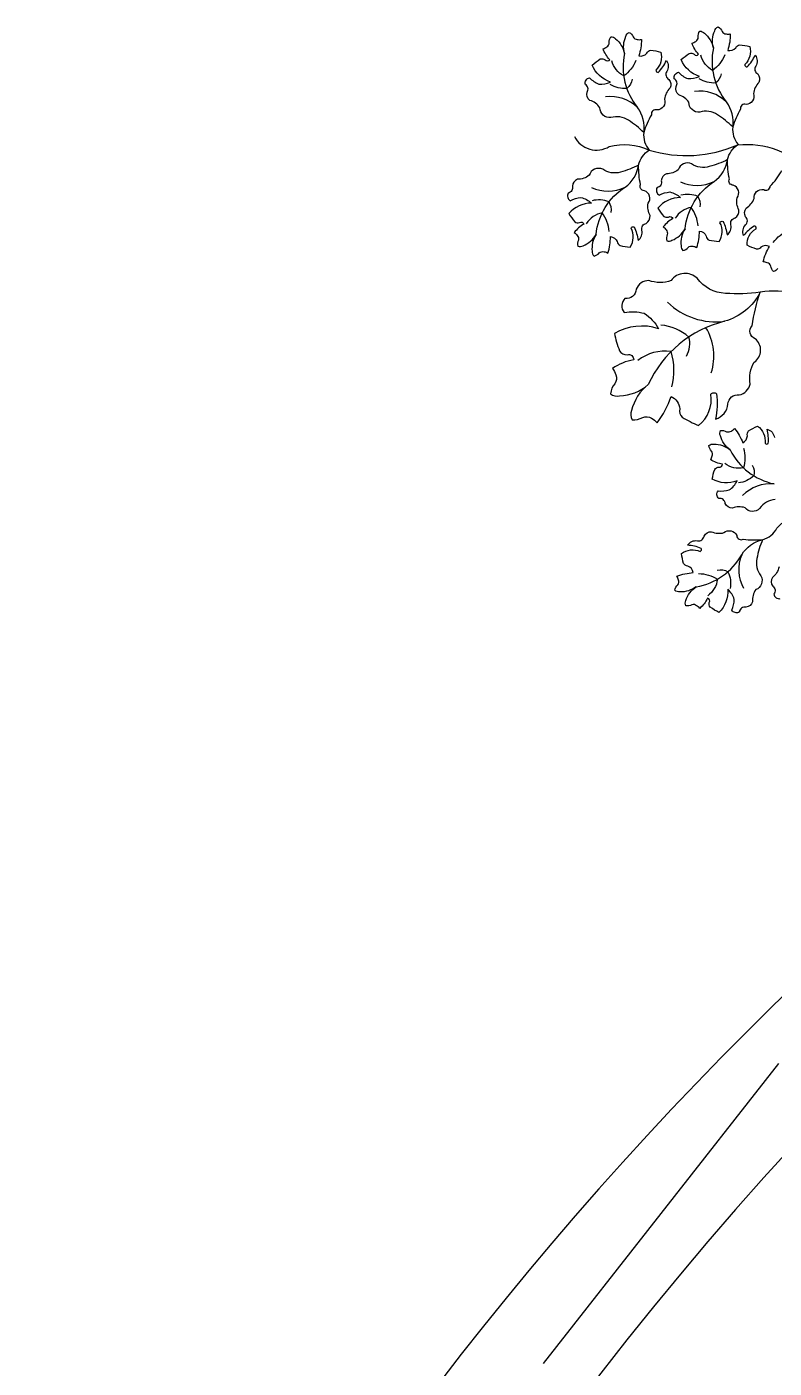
# Model space of a CAD drawing. Header units: millimetres. Extents: x 228.39 to 232.01, y 86.87 to 92.76.
# Drawn here: x 229.853 to 230.268, y 91.028 to 91.772 of the extents above; entities that cross this region are included whole.
import ezdxf

# ---------------------------------------------------------------- set-up
doc = ezdxf.new("R2010")
doc.units = ezdxf.units.MM
for name, color, linetype in [('62', 62, 'Continuous'), ('63', 63, 'Continuous'), ('CauleArvore', 253, 'Continuous')]:
    doc.layers.add(name, color=color, linetype=linetype)

msp = doc.modelspace()

# ---------------------------------------------------------------- linework, layer by layer
at = {"layer": '62'}
for points in [[(230.24025, 91.75677, -0.141386), (230.23349, 91.74816, -0.210123), (230.2269, 91.75657, -0.210123)], [(230.19086, 91.7537, -0.141386), (230.1841, 91.74509, -0.210123), (230.17751, 91.7535, -0.210123)], [(230.18878, 91.74329, -0.187629), (230.18582, 91.73813, -0.152006), (230.17663, 91.74036)], [(230.23817, 91.74635, -0.187629), (230.2352, 91.74119, -0.152006), (230.22602, 91.74343)], [(230.15678, 91.71149, 0.442149), (230.17608, 91.70594, -0.170927), (230.19822, 91.70392, 0.180253), (230.24744, 91.70692, -0.225144), (230.28764, 91.69211, 0.225652), (230.31266, 91.66986, 0.090654)], [(230.16878, 91.65705, -0.227943), (230.18485, 91.68338, 0.2044), (230.19239, 91.69554, -0.204998), (230.19822, 91.70392, -0.204998)], [(230.21817, 91.66011, -0.227943), (230.23424, 91.68645, 0.2044), (230.24177, 91.69861, -0.204998), (230.2476, 91.70698, -0.204998)], [(230.17718, 91.66932, 0.187629), (230.17594, 91.67514, 0.152006), (230.16651, 91.67583)], [(230.22657, 91.67239, 0.187629), (230.22533, 91.67821, 0.152006), (230.21589, 91.67889)], [(230.17597, 91.65877, 0.141386), (230.17217, 91.66904, 0.210123), (230.16333, 91.66305, 0.210123)], [(230.22536, 91.66184, 0.141386), (230.22156, 91.67211, 0.210123), (230.21271, 91.66611, 0.210123)], [(230.26715, 91.65252, -0.141386), (230.27567, 91.6594, -0.210123), (230.28021, 91.64972, -0.210123)], [(230.35171, 91.63111, 0.0625), (230.34113, 91.61999, -0.262055), (230.29756, 91.61645, 0.192873), (230.25994, 91.62499)], [(230.25994, 91.62499, -0.2044), (230.24015, 91.60884, 0.227943), (230.19769, 91.57373, 0.227943)], [(230.21901, 91.58957, 0.187629), (230.2203, 91.60012, 0.152006), (230.20478, 91.60676)], [(230.25054, 91.53837, -0.141386), (230.25068, 91.52743, -0.210123), (230.24027, 91.52985, -0.210123)], [(230.25545, 91.52895, -0.187629), (230.25638, 91.52308, -0.152006), (230.24781, 91.51906)], [(230.22439, 91.46146, 0.227943), (230.2496, 91.47924, -0.2044), (230.26123, 91.48757, 0.204998), (230.2692, 91.49394, -0.17301), (230.28748, 91.50419, -0.17301)], [(230.22563, 91.46875, -0.141386), (230.23613, 91.46564, -0.210123), (230.23074, 91.45641, -0.210123)], [(230.23608, 91.47065, -0.187629), (230.24197, 91.4698, -0.152006), (230.24328, 91.46044)]]:
    msp.add_lwpolyline(points, format="xyb", dxfattribs=at)
for centre, radius, start, end in [((230.21935, 91.75007), 0.0356, 167.88407, 219.24715), ((230.26873, 91.75314), 0.0356, 167.88407, 219.24715), ((230.17674, 91.71197), 0.02165, 46.01635, 97.14886), ((230.22613, 91.71504), 0.02165, 46.01635, 97.14886), ((230.17723, 91.71657), 0.01823, 350.84186, 37.05032), ((230.22662, 91.71964), 0.01823, 350.84186, 37.05032), ((230.20812, 91.71228), 0.01296, 173.855, 220.19497), ((230.25751, 91.71535), 0.01296, 173.855, 220.19497), ((230.17531, 91.70282), 0.02165, 245.02456, 296.15707), ((230.2247, 91.70589), 0.02165, 245.02456, 296.15707), ((230.23534, 91.64721), 0.03867, 226.00557, 277.13808), ((230.20358, 91.58948), 0.03055, 342.27263, 31.13934), ((230.20683, 91.56857), 0.02371, 81.35543, 128.82154), ((230.17675, 91.58147), 0.03526, 345.18935, 17.37937), ((230.27501, 91.5534), 0.0356, 206.69728, 258.06035), ((230.2657, 91.49701), 0.02165, 84.82956, 135.96207), ((230.26963, 91.47101), 0.02165, 157.64919, 208.78169)]:
    msp.add_arc(centre, radius, start, end, dxfattribs=at)
at = {"layer": '63'}
for points in [[(230.2527, 91.75015, 0.080473), (230.25716, 91.75665, -0.299055), (230.25743, 91.75059, 0.444536), (230.2585, 91.74622, -0.302847), (230.25922, 91.74148, 0.177588), (230.25616, 91.73525, -0.507771), (230.25201, 91.72928, 0.55411), (230.24887, 91.72661, 0.053606), (230.24462, 91.71674, 0.053038), (230.23614, 91.72354, 0.229968), (230.22633, 91.72503, -0.453009), (230.22024, 91.73046, 0.177588), (230.21468, 91.7346, -0.302847), (230.21316, 91.73915, 0.444536), (230.21212, 91.74353, -0.420063), (230.21454, 91.74711, 0.102766), (230.21963, 91.74362, 0.124976), (230.22611, 91.74478, -0.21297), (230.21597, 91.75419, -0.034334), (230.22048, 91.75756, -0.263361), (230.22313, 91.75711, 0.496173), (230.2257, 91.75716, -0.105189), (230.22204, 91.76328, 0.101835), (230.22407, 91.76429, 0.254881), (230.22549, 91.7666, -0.174488), (230.22629, 91.7699, -0.236152), (230.22893, 91.76879, -0.172046), (230.23393, 91.76061, -0.172046), (230.23465, 91.77018, -0.236152), (230.2365, 91.77236, -0.174488), (230.23871, 91.76979, 0.254881), (230.24103, 91.76838, 0.101835), (230.2433, 91.76842, -0.081157), (230.24185, 91.75928, 0.26839), (230.24635, 91.76078, -0.263361), (230.24851, 91.7624, -0.034334), (230.25406, 91.76145, -0.28167), (230.25132, 91.75136, 0.447648)], [(230.20331, 91.74708, 0.080473), (230.20777, 91.75358, -0.299055), (230.20804, 91.74752, 0.444536), (230.20911, 91.74315, -0.302847), (230.20984, 91.73841, 0.177588), (230.20678, 91.73218, -0.507771), (230.20262, 91.72621, 0.55411), (230.19948, 91.72354, 0.053606), (230.19523, 91.71367, 0.053038), (230.18676, 91.72047, 0.229968), (230.17694, 91.72196, -0.453009), (230.17086, 91.72739, 0.177588), (230.16529, 91.73154, -0.302847), (230.16377, 91.73609, 0.444536), (230.16273, 91.74046, -0.420063), (230.16515, 91.74405, 0.102766), (230.17024, 91.74055, 0.124976), (230.17672, 91.74171, -0.21297), (230.16659, 91.75112, -0.034334), (230.17109, 91.7545, -0.263361), (230.17375, 91.75404, 0.496173), (230.17632, 91.75409, -0.105189), (230.17265, 91.76022, 0.101835), (230.17469, 91.76122, 0.254881), (230.17611, 91.76354, -0.174488), (230.1769, 91.76683, -0.236152), (230.17954, 91.76573, -0.172046), (230.18454, 91.75754, -0.172046), (230.18527, 91.76711, -0.236152), (230.18711, 91.76929, -0.174488), (230.18932, 91.76672, 0.254881), (230.19164, 91.76532, 0.101835), (230.19391, 91.76535, -0.081157), (230.19246, 91.75621, 0.26839), (230.19696, 91.75772, -0.263361), (230.19912, 91.75933, -0.034334), (230.20467, 91.75838, -0.28167), (230.20193, 91.74829, 0.447648)], [(230.18985, 91.66126, -0.080473), (230.19211, 91.65371, 0.299055), (230.19422, 91.65939, -0.444536), (230.19658, 91.66323, 0.302847), (230.19872, 91.66752, -0.177588), (230.19771, 91.67439, 0.507771), (230.19558, 91.68134, -0.55411), (230.19341, 91.68484, -0.053606), (230.19239, 91.69554, -0.053038), (230.18224, 91.69166, -0.229968), (230.17244, 91.69325, 0.453009), (230.16498, 91.68994, -0.177588), (230.15842, 91.6877, 0.302847), (230.15558, 91.68383, -0.444536), (230.15325, 91.67998, 0.420063), (230.15445, 91.67583, -0.102766), (230.16037, 91.6776, -0.124976), (230.16618, 91.67451, 0.21297), (230.15365, 91.66866, 0.034334), (230.15691, 91.66406, 0.263361), (230.15958, 91.66369, -0.496173), (230.16201, 91.66285, 0.105189), (230.15664, 91.65814, -0.101835), (230.15827, 91.65656, -0.254881), (230.15892, 91.65392, 0.174488), (230.15866, 91.65055, 0.236152), (230.16151, 91.65079, 0.172046), (230.16878, 91.65705, 0.172046), (230.16654, 91.64772, 0.236152), (230.16763, 91.64508, 0.174488), (230.17052, 91.64684, -0.254881), (230.17316, 91.64748, -0.101835), (230.17531, 91.64675, 0.081157), (230.17673, 91.65589, -0.26839), (230.18055, 91.65308, 0.263361), (230.18211, 91.65088, 0.034334), (230.18769, 91.65009, 0.28167), (230.18816, 91.66053, -0.447648)], [(230.23924, 91.66433, -0.080473), (230.2415, 91.65677, 0.299055), (230.24361, 91.66246, -0.444536), (230.24597, 91.66629, 0.302847), (230.24811, 91.67059, -0.177588), (230.2471, 91.67745, 0.507771), (230.24497, 91.68441, -0.55411), (230.2428, 91.68791, -0.053606), (230.24177, 91.69861, -0.053038), (230.23163, 91.69473, -0.229968), (230.22183, 91.69631, 0.453009), (230.21437, 91.69301, -0.177588), (230.20781, 91.69077, 0.302847), (230.20497, 91.6869, -0.444536), (230.20264, 91.68305, 0.420063), (230.20384, 91.6789, -0.102766), (230.20975, 91.68067, -0.124976), (230.21557, 91.67758, 0.21297), (230.20304, 91.67173, 0.034334), (230.2063, 91.66713, 0.263361), (230.20896, 91.66675, -0.496173), (230.21139, 91.66592, 0.105189), (230.20603, 91.66121, -0.101835), (230.20766, 91.65963, -0.254881), (230.2083, 91.65699, 0.174488), (230.20805, 91.65361, 0.236152), (230.2109, 91.65386, 0.172046), (230.21817, 91.66011, 0.172046), (230.21593, 91.65079, 0.236152), (230.21702, 91.64814, 0.174488), (230.21991, 91.64991, -0.254881), (230.22254, 91.65054, -0.101835), (230.2247, 91.64982, 0.081157), (230.22612, 91.65896, -0.26839), (230.22994, 91.65615, 0.263361), (230.2315, 91.65395, 0.034334), (230.23707, 91.65316, 0.28167), (230.23755, 91.6636, -0.447648)], [(230.18878, 91.55419, 0.174488), (230.19468, 91.5555, -0.254881), (230.19951, 91.55503, -0.101835), (230.20272, 91.55255, 0.081157), (230.21043, 91.56716, -0.26839), (230.21526, 91.56019, 0.263361), (230.2166, 91.55557, 0.034334), (230.22556, 91.55098, 0.28167), (230.23244, 91.56833, -0.447648), (230.23571, 91.56859, -0.080473), (230.23512, 91.55452, 0.299055), (230.242, 91.56289, -0.444536), (230.24821, 91.56799, 0.302847), (230.25432, 91.57399, -0.177588), (230.25662, 91.58617, 0.507771), (230.25708, 91.59915, -0.55411), (230.25544, 91.60632, -0.053606), (230.25994, 91.62499, -0.053038), (230.24055, 91.62434, -0.229968), (230.22493, 91.63272, 0.453009), (230.21042, 91.63148, -0.177588), (230.19803, 91.63151, 0.302847), (230.19099, 91.62664, -0.444536), (230.18481, 91.62149, 0.420063), (230.18443, 91.61379, -0.102766), (230.19544, 91.61333, -0.124976), (230.20346, 91.60473, 0.21297), (230.17891, 91.60214, 0.034334), (230.18173, 91.59249, 0.263361), (230.18601, 91.5903, -0.496173), (230.18963, 91.58748, 0.105189), (230.17783, 91.58265, -0.101835), (230.17966, 91.57903, -0.254881), (230.17922, 91.5742, 0.174488), (230.17683, 91.56865, 0.236152), (230.18178, 91.5674, 0.172046), (230.19769, 91.57373, 0.172046), (230.18848, 91.55929, 0.236152)], [(230.2272, 91.48276, 0.080473), (230.21951, 91.48451, -0.299055), (230.22504, 91.487, 0.444536), (230.22871, 91.48961, -0.302847), (230.23285, 91.49203, 0.177588), (230.23977, 91.49148, -0.507771), (230.24685, 91.48982, 0.55411), (230.25049, 91.48788, 0.053606), (230.26123, 91.48757, 0.053038), (230.25803, 91.47718, 0.229968), (230.26027, 91.46751, -0.453009), (230.25747, 91.45985, 0.177588), (230.25566, 91.45315, -0.302847), (230.25199, 91.45006, 0.444536), (230.24831, 91.44748, -0.420063), (230.24409, 91.44841, 0.102766), (230.24546, 91.45443, 0.124976), (230.24199, 91.46002, -0.21297), (230.23698, 91.44714, -0.034334), (230.23218, 91.45008, -0.263361), (230.23163, 91.45272, 0.496173), (230.23063, 91.45508, -0.105189), (230.22629, 91.44942, 0.101835), (230.2246, 91.45094, 0.254881), (230.22193, 91.45141, -0.174488), (230.21858, 91.45093, -0.236152), (230.21863, 91.45379, -0.172046), (230.22439, 91.46146, -0.172046), (230.21523, 91.4586, -0.236152), (230.21252, 91.45952, -0.174488), (230.21409, 91.46252, 0.254881), (230.21455, 91.46519, 0.101835), (230.21368, 91.46729, -0.081157), (230.22271, 91.46931, 0.26839), (230.21965, 91.47294, -0.263361), (230.21735, 91.47435, -0.034334), (230.21619, 91.47986, -0.28167), (230.22658, 91.48103, 0.447648)]]:
    msp.add_lwpolyline(points, format="xyb", close=True, dxfattribs=at)
for points in [[(230.2696, 91.6382, -0.236152), (230.26731, 91.63649, -0.174488), (230.26574, 91.63948, 0.254881), (230.26379, 91.64138, 0.101835), (230.26157, 91.64186, -0.081157), (230.26503, 91.65044, 0.26839), (230.26031, 91.64998, -0.263361), (230.25784, 91.64889, -0.034334), (230.25265, 91.65106, -0.28167), (230.25758, 91.66027, 0.447648), (230.25651, 91.66176, 0.080473), (230.2507, 91.65643, -0.299055), (230.25179, 91.6624, 0.444536), (230.25173, 91.6669, -0.302847), (230.25209, 91.67168, 0.177588), (230.25647, 91.67706, -0.507771), (230.26186, 91.68195, 0.55411), (230.26551, 91.68384, 0.053606), (230.27187, 91.69251, 0.053038)], [(230.26817, 91.50991, 0.229968), (230.25959, 91.50492, -0.453009), (230.25145, 91.50533, 0.177588), (230.24451, 91.50508, -0.302847), (230.24048, 91.50767, 0.444536), (230.23692, 91.51043, -0.420063), (230.23656, 91.51473, 0.102766), (230.24272, 91.51521, 0.124976), (230.24704, 91.52017, -0.21297), (230.23325, 91.52115, -0.034334), (230.23464, 91.5266, -0.263361), (230.237, 91.52791, 0.496173), (230.23897, 91.52956, -0.105189), (230.23227, 91.53204, 0.101835), (230.23323, 91.5341, 0.254881), (230.23288, 91.53679, -0.174488), (230.23144, 91.53985, -0.236152), (230.23419, 91.54065, -0.172046), (230.24321, 91.53741, -0.172046), (230.23778, 91.54531, -0.236152), (230.23785, 91.54817, -0.174488), (230.24118, 91.54756, 0.254881), (230.24387, 91.54791, 0.101835), (230.24562, 91.54936, -0.081157), (230.25022, 91.54133, 0.26839), (230.25278, 91.54533, -0.263361), (230.25345, 91.54794, -0.034334), (230.25837, 91.55068, -0.28167), (230.26256, 91.5411, 0.447648), (230.26439, 91.54102, 0.080473), (230.26379, 91.54888, -0.299055), (230.26781, 91.54433, 0.444536)], [(230.27034, 91.47248, -0.177588), (230.26663, 91.46661, 0.302847), (230.26684, 91.46182, -0.444536), (230.26744, 91.45736, 0.420063), (230.27098, 91.45488, -0.102766)]]:
    msp.add_lwpolyline(points, format="xyb", dxfattribs=at)
at = {"layer": 'CauleArvore'}
msp.add_line((230.27008, 91.19677), (230.13945, 91.03007), dxfattribs=at)
for centre, radius, start, end in [((231.65225, 89.81532), 1.97906, 133.85381, 170.70259), ((231.65351, 89.88034), 1.87254, 134.37125, 180.32771)]:
    msp.add_arc(centre, radius, start, end, dxfattribs=at)

doc.saveas('drawing.dxf')
